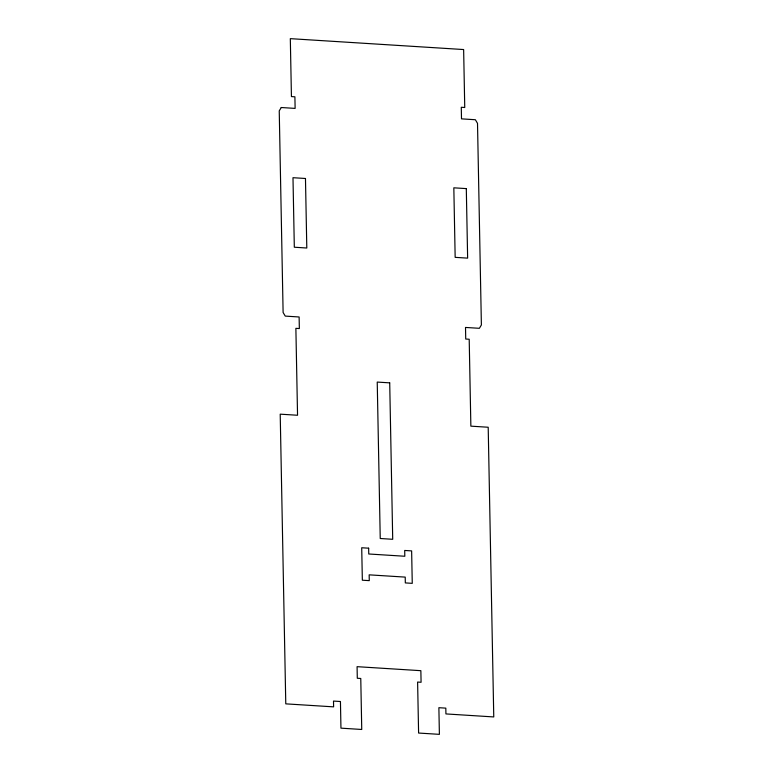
<?xml version="1.0" encoding="UTF-8"?>
<svg xmlns="http://www.w3.org/2000/svg" width="773" height="773" viewBox="0 0 773 773"><rect width="100%" height="100%" fill="white"/><g stroke="black" fill="none" stroke-linecap="round" stroke-linejoin="round"><path stroke-width="1.16" d="M281.256 107.524L279.237 110.868L283.111 312.495L285.256 316.099L299.122 316.978L299.344 328.564L295.875 328.341L297.547 415.256L280.213 414.164L285.778 703.855L333.617 706.86L333.501 701.072L340.439 701.507L340.951 728.156L361.745 729.47L360.769 678.481L357.3 678.259L357.078 666.674L420.86 670.684L421.082 682.269L417.613 682.057L418.599 733.046L439.393 734.35L438.88 707.701L445.818 708.136L445.924 713.923L493.763 716.938L488.198 427.247L470.863 426.155L469.201 339.241L465.733 339.028L465.51 327.443L479.376 328.312L481.386 324.969L477.511 123.342L475.366 119.728L461.5 118.858L461.278 107.273L464.747 107.495L463.636 49.549L290.319 38.65L291.431 96.586L294.899 96.809L295.122 108.394L281.256 107.524M305.47 178.486L292.986 177.703L294.32 247.225L306.804 248.017L305.47 178.486M466.303 188.602L453.828 187.82L455.162 257.351L467.636 258.134L466.303 188.602M389.708 382.857L377.234 382.075L380.239 538.501L392.713 539.293L389.708 382.857M368.653 548.192L361.716 547.757L362.344 580.204L369.272 580.639L369.165 574.841L405.216 577.112L405.323 582.91L412.26 583.344L411.632 550.898L404.704 550.463L404.81 556.251L368.76 553.99L368.653 548.192"/></g></svg>
